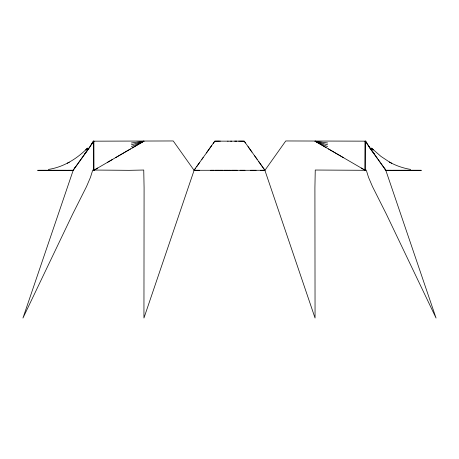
<?xml version="1.0" encoding="UTF-8"?>
<svg xmlns="http://www.w3.org/2000/svg" width="459" height="459" viewBox="0 0 459 459"><rect width="100%" height="100%" fill="white"/><g stroke="black" fill="none" stroke-linecap="round" stroke-linejoin="round"><path stroke-width="0.69" d="M80.876 159.348L78.942 162.079M81.197 158.894L85.127 153.369M93.2 142.078L94.009 141.154L93.275 140.959L89.43 147.741L73.182 170.346L22.95 318.041L72.694 214.049L86.504 186.606L90.48 177.306L92.764 170.031L129.157 170.329L143.747 170.031L144.086 187.748L143.942 318.041L194.094 170.346L173.238 140.959L93.682 141.177L93.802 170.3L97.75 168.017M199.602 162.532L196.676 166.646M203.153 157.529L194.059 170.289L199.608 170.306M77.64 163.903L74.708 168.017M77.967 163.444L78.621 162.532M85.781 152.451L88.65 148.435M91.255 144.809L92.552 142.984M201.862 159.348L214.823 141.165L219.408 141.137M84.749 153.885L93.343 141.865M206.395 152.979L211.582 145.715M213.154 143.501L214.823 141.165L215.741 141.154M75.024 167.564L73.067 170.289L67.542 170.306M195.7 168.017L194.059 170.289L222.856 170.289M48.315 169.446C63.336 167.196 76.768 158.934 87.33 148.274M85.684 149.858L87.583 148.039M365.14 141.177L365.725 140.959L369.57 147.741L385.818 170.346L436.05 318.041L386.306 214.049L372.496 186.606L368.52 177.306L366.236 170.031L364.968 170.323L365.169 141.154L365.198 170.3L315.253 170.031L314.914 187.748L315.058 318.041L264.906 170.346L285.762 140.959L365.169 141.154L365.8 142.078M115.496 157.707L130.591 148.905M131.412 142.978L143.942 141.154L93.825 170.3L93.848 141.165M107.291 162.475L112.627 159.376M132.158 147.993L143.954 141.177L131.412 144.797M67.221 163.278L69.338 162.176M131.412 146.622L143.942 141.154M38.481 170.3L37.638 170.306L39.853 170.295M230.343 170.3L228.393 170.3M216.218 141.148L220.326 141.137M231.336 141.16L236.838 141.142M39.331 170.295L66.435 170.306M230.143 141.16L231.743 141.16M234.687 141.148L238.99 141.142M39.893 170.295L46.514 170.295M215.105 170.295L219.534 170.289M220.073 170.3L225.857 170.295M231.743 170.295L237.251 170.289M235.037 170.289L227.285 170.295M260.505 170.3L264.941 170.289L262.336 166.657M411.396 170.289L385.933 170.289L384.946 168.929M411.935 170.3L419.107 170.295M230.418 141.16L227.664 141.16M238.674 141.137L240.023 141.142M73.067 170.289L47.616 170.3M240.034 170.3L264.941 170.289L262.984 167.564M392.565 170.306L419.669 170.295M220.01 141.142L228.106 141.16M239.592 141.137L241.009 141.142M391.458 170.306L385.927 170.289M210.681 170.295L213.997 170.3M223.963 170.289L227.257 170.295M235.088 170.295L245.003 170.3M250.539 170.3L256.07 170.306M240.51 141.142L242.782 141.148M226.178 170.295L227.819 170.295M419.951 170.3L421.362 170.306L419.147 170.295M241.428 141.142L244.177 141.165L255.198 156.617M243.259 141.154L244.177 141.165L245.473 142.984M326.056 147.54L315.046 141.177L327.583 142.978M410.685 169.446C403.249 168.195 396.025 165.733 389.439 162.061L391.779 163.278M361.25 168.017L365.175 170.295L315.052 141.154L327.583 144.797M315.052 141.154L327.583 146.622M328.409 148.905L343.504 157.707M389.662 162.176L380.987 156.421L371.417 148.039M371.67 148.274L373.316 149.858M385.6 169.836L384.292 168.017M365.657 141.865L377.487 158.441M369.042 146.622L372.949 152.072M373.597 152.979L374.251 153.885M384.625 168.476L380.729 163.008M248.067 146.622L251.957 152.072M262.646 167.105L255.847 157.529M378.136 159.359L380.081 162.096M254.55 155.71L257.138 159.348M261.997 166.192L258.756 161.62"/></g></svg>
